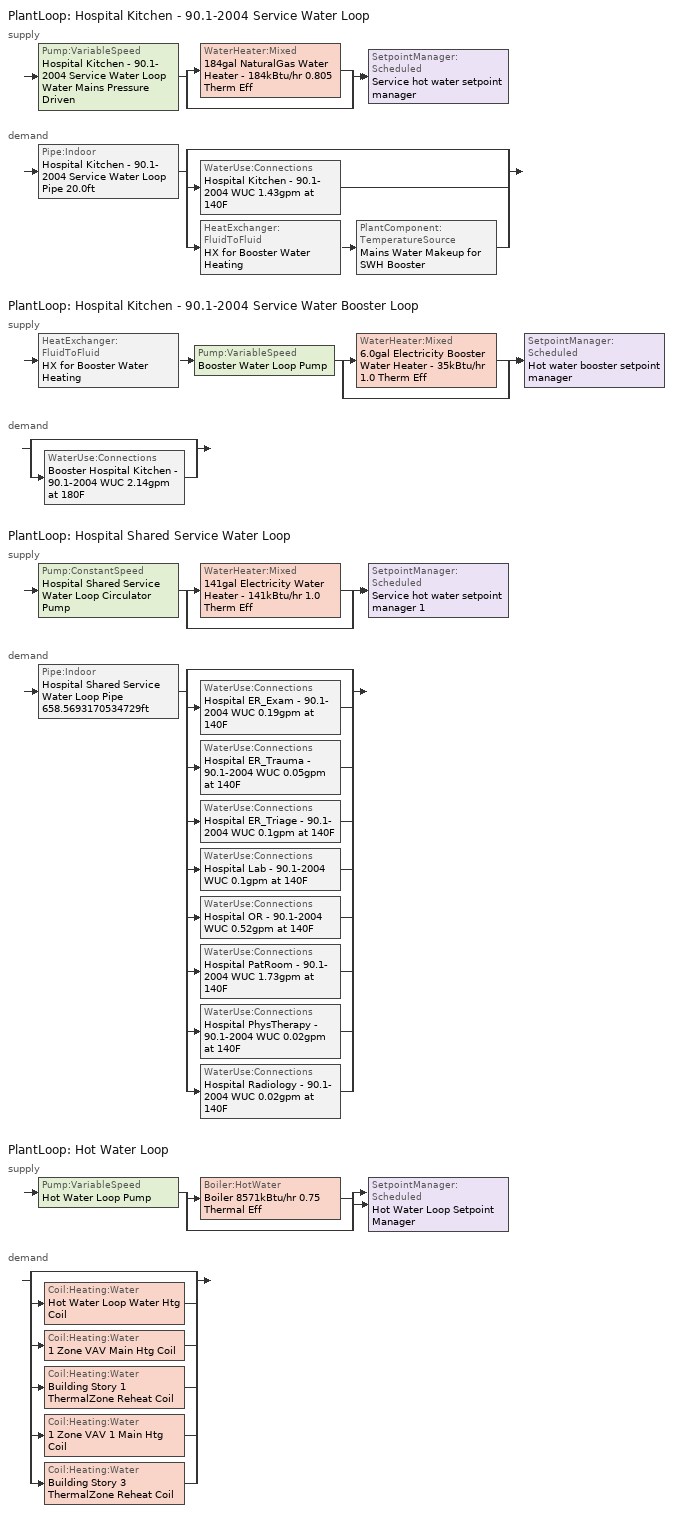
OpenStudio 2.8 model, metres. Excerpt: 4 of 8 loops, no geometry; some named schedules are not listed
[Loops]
PlantLoop 'Hospital Kitchen - 90.1-2004 Service Water Loop'
 supply: Pump:VariableSpeed 'Hospital Kitchen - 90.1-2004 Service Water Loop Water Mains Pressure Driven' > split
  | WaterHeater:Mixed '184gal NaturalGas Water Heater - 184kBtu/hr 0.805 Therm Eff'
  | bypass
  join > SetpointManager:Scheduled 'Service hot water setpoint manager'
 demand: Pipe:Indoor 'Hospital Kitchen - 90.1-2004 Service Water Loop Pipe 20.0ft' > split
  | bypass
  | WaterUse:Connections 'Hospital Kitchen - 90.1-2004 WUC 1.43gpm at 140F'
  | HeatExchanger:FluidToFluid 'HX for Booster Water Heating' > PlantComponent:TemperatureSource 'Mains Water Makeup for SWH Booster'
PlantLoop 'Hospital Kitchen - 90.1-2004 Service Water Booster Loop'
 supply: HeatExchanger:FluidToFluid 'HX for Booster Water Heating' > Pump:VariableSpeed 'Booster Water Loop Pump' > split
  | WaterHeater:Mixed '6.0gal Electricity Booster Water Heater - 35kBtu/hr 1.0 Therm Eff'
  | bypass
  join > SetpointManager:Scheduled 'Hot water booster setpoint manager'
 demand: split
  | bypass
  | WaterUse:Connections 'Booster Hospital Kitchen - 90.1-2004 WUC 2.14gpm at 180F'
PlantLoop 'Hospital Shared Service Water Loop'
 supply: Pump:ConstantSpeed 'Hospital Shared Service Water Loop Circulator Pump' > split
  | WaterHeater:Mixed '141gal Electricity Water Heater - 141kBtu/hr 1.0 Therm Eff'
  | bypass
  join > SetpointManager:Scheduled 'Service hot water setpoint manager 1'
 demand: Pipe:Indoor 'Hospital Shared Service Water Loop Pipe 658.5693170534729ft' > split
  | bypass
  | WaterUse:Connections 'Hospital ER_Exam - 90.1-2004 WUC 0.19gpm at 140F'
  | WaterUse:Connections 'Hospital ER_Trauma - 90.1-2004 WUC 0.05gpm at 140F'
  | WaterUse:Connections 'Hospital ER_Triage - 90.1-2004 WUC 0.1gpm at 140F'
  | WaterUse:Connections 'Hospital Lab - 90.1-2004 WUC 0.1gpm at 140F'
  | WaterUse:Connections 'Hospital OR - 90.1-2004 WUC 0.52gpm at 140F'
  | WaterUse:Connections 'Hospital PatRoom - 90.1-2004 WUC 1.73gpm at 140F'
  | WaterUse:Connections 'Hospital PhysTherapy - 90.1-2004 WUC 0.02gpm at 140F'
  | WaterUse:Connections 'Hospital Radiology - 90.1-2004 WUC 0.02gpm at 140F'
PlantLoop 'Hot Water Loop'
 supply: Pump:VariableSpeed 'Hot Water Loop Pump' > split
  | Boiler:HotWater 'Boiler 8571kBtu/hr 0.75 Thermal Eff'
  | bypass
  join > SetpointManager:Scheduled 'Hot Water Loop Setpoint Manager'
 demand: split
  | bypass
  | Coil:Heating:Water 'Hot Water Loop Water Htg Coil'
  | Coil:Heating:Water '1 Zone VAV Main Htg Coil'
  | Coil:Heating:Water 'Building Story 1 ThermalZone Reheat Coil'
  | Coil:Heating:Water '1 Zone VAV 1 Main Htg Coil'
  | Coil:Heating:Water 'Building Story 3 ThermalZone Reheat Coil'
[Construction]
Uninsulated copper pipe 0.75in type L: Copper pipe 0.75in type L
Uninsulated copper pipe 0.75in type L 1: Copper pipe 0.75in type L 1
[Material] Roughness=Smooth; Thickness {m}=0.001143; Conductivity {W/m-K}=386; Density {kg/m3}=8906.27; Specific Heat {J/kg-K}=385.1856; Thermal Absorptance=0.9; Solar Absorptance=0.7; Visible Absorptance=0.7
Copper pipe 0.75in type L; Copper pipe 0.75in type L 1
[WaterUse:Connections]
Name | Water Use Equipment Name 1
Hospital ER_Exam - 90.1-2004 WUC 0.19gpm at 140F | Hospital ER_Exam - 90.1-2004 Service Water Use 0.19gpm at 140F
Hospital ER_Trauma - 90.1-2004 WUC 0.05gpm at 140F | Hospital ER_Trauma - 90.1-2004 Service Water Use 0.05gpm at 140F
Hospital ER_Triage - 90.1-2004 WUC 0.1gpm at 140F | Hospital ER_Triage - 90.1-2004 Service Water Use 0.1gpm at 140F
Booster Hospital Kitchen - 90.1-2004 WUC 2.14gpm at 180F | Booster Hospital Kitchen - 90.1-2004 Service Water Use 2.14gpm at 180F
Hospital Kitchen - 90.1-2004 WUC 1.43gpm at 140F | Hospital Kitchen - 90.1-2004 Service Water Use 1.43gpm at 140F
Hospital Lab - 90.1-2004 WUC 0.1gpm at 140F | Hospital Lab - 90.1-2004 Service Water Use 0.1gpm at 140F
Hospital OR - 90.1-2004 WUC 0.52gpm at 140F | Hospital OR - 90.1-2004 Service Water Use 0.52gpm at 140F
Hospital PatRoom - 90.1-2004 WUC 1.73gpm at 140F | Hospital PatRoom - 90.1-2004 Service Water Use 1.73gpm at 140F
Hospital PhysTherapy - 90.1-2004 WUC 0.02gpm at 140F | Hospital PhysTherapy - 90.1-2004 Service Water Use 0.02gpm at 140F
Hospital Radiology - 90.1-2004 WUC 0.02gpm at 140F | Hospital Radiology - 90.1-2004 Service Water Use 0.02gpm at 140F
[WaterUse:Equipment:Definition] Sensible Fraction Schedule=Fraction Sensible - 0.2; Latent Fraction Schedule=Fraction Latent - 0.05
Name | Peak Flow Rate {m3/s} | Target Temperature Schedule
Hospital ER_Exam - 90.1-2004 Service Water Use Def 0.19gpm | 1.19498e-05 | Mixed Water At Faucet Temp - 140F
Hospital ER_Trauma - 90.1-2004 Service Water Use Def 0.05gpm | 3.01763e-06 | Mixed Water At Faucet Temp - 140F 1
Hospital ER_Triage - 90.1-2004 Service Water Use Def 0.1gpm | 6.03526e-06 | Mixed Water At Faucet Temp - 140F 2
Booster Hospital Kitchen - 90.1-2004 Service Water Use Def 2.14gpm | 0.000134924 | Mixed Water At Faucet Temp - 180F
Hospital Kitchen - 90.1-2004 Service Water Use Def 1.43gpm | 8.99495e-05 | Mixed Water At Faucet Temp - 140F 3
Hospital Lab - 90.1-2004 Service Water Use Def 0.1gpm | 5.99714e-06 | Mixed Water At Faucet Temp - 140F 4
Hospital OR - 90.1-2004 Service Water Use Def 0.52gpm | 3.29525e-05 | Mixed Water At Faucet Temp - 140F 5
Hospital PatRoom - 90.1-2004 Service Water Use Def 1.73gpm | 0.000109281 | Mixed Water At Faucet Temp - 140F 6
Hospital PhysTherapy - 90.1-2004 Service Water Use Def 0.02gpm | 1.48824e-06 | Mixed Water At Faucet Temp - 140F 7
Hospital Radiology - 90.1-2004 Service Water Use Def 0.02gpm | 1.49674e-06 | Mixed Water At Faucet Temp - 140F 8
[WaterUse:Equipment]
Name | Water Use Equipment Definition | Flow Rate Fraction Schedule
Hospital ER_Exam - 90.1-2004 Service Water Use 0.19gpm at 140F | Hospital ER_Exam - 90.1-2004 Service Water Use Def 0.19gpm | Hospital BLDG_SWH_EXTD_SCH
Hospital ER_Trauma - 90.1-2004 Service Water Use 0.05gpm at 140F | Hospital ER_Trauma - 90.1-2004 Service Water Use Def 0.05gpm | Hospital BLDG_SWH_EXTD_SCH
Hospital ER_Triage - 90.1-2004 Service Water Use 0.1gpm at 140F | Hospital ER_Triage - 90.1-2004 Service Water Use Def 0.1gpm | Hospital BLDG_SWH_EXTD_SCH
Booster Hospital Kitchen - 90.1-2004 Service Water Use 2.14gpm at 180F | Booster Hospital Kitchen - 90.1-2004 Service Water Use Def 2.14gpm | Hospital BLDG_SWH_EXTD_SCH
Hospital Kitchen - 90.1-2004 Service Water Use 1.43gpm at 140F | Hospital Kitchen - 90.1-2004 Service Water Use Def 1.43gpm | Hospital BLDG_SWH_EXTD_SCH
Hospital Lab - 90.1-2004 Service Water Use 0.1gpm at 140F | Hospital Lab - 90.1-2004 Service Water Use Def 0.1gpm | Hospital BLDG_SWH_SCH
Hospital OR - 90.1-2004 Service Water Use 0.52gpm at 140F | Hospital OR - 90.1-2004 Service Water Use Def 0.52gpm | Hospital BLDG_SWH_SCH
Hospital PatRoom - 90.1-2004 Service Water Use 1.73gpm at 140F | Hospital PatRoom - 90.1-2004 Service Water Use Def 1.73gpm | Hospital BLDG_SWH_EXTD_SCH
Hospital PhysTherapy - 90.1-2004 Service Water Use 0.02gpm at 140F | Hospital PhysTherapy - 90.1-2004 Service Water Use Def 0.02gpm | Hospital BLDG_SWH_SCH
Hospital Radiology - 90.1-2004 Service Water Use 0.02gpm at 140F | Hospital Radiology - 90.1-2004 Service Water Use Def 0.02gpm | Hospital BLDG_SWH_EXTD_SCH
[PlantLoop] Glycol Concentration=0; Plant Loop Volume {m3}=Autocalculate; Load Distribution Scheme=Optimal
Hospital Kitchen - 90.1-2004 Service Water Loop; Hospital Shared Service Water Loop: Maximum Loop Temperature {C}=60; Minimum Loop Temperature {C}=10
Hospital Kitchen - 90.1-2004 Service Water Booster Loop: 
Hot Water Loop: Minimum Loop Temperature {C}=10; Fluid Type=Water
[Sizing:Plant] Loop Type=Heating; Sizing Option=NonCoincident; Zone Timesteps in Averaging Window=1; Coincident Sizing Factor Mode=None
Name | Design Loop Exit Temperature {C} | Loop Design Temperature Difference {deltaC}
Hospital Kitchen - 90.1-2004 Service Water Loop; Hospital Shared Service Water Loop | 60 | 5
Hospital Kitchen - 90.1-2004 Service Water Booster Loop | 82.2222 | 5
Hot Water Loop | 82.2222 | 11.1111
[SetpointManager:Scheduled] Control Variable=Temperature
Name | Schedule | Setpoint Node or NodeList
Service hot water setpoint manager | Service Water Loop Temp - 140F | Hospital Kitchen - 90.1-2004 Service Water Loop Supply Outlet Node
Hot water booster setpoint manager | Service Water Booster Temp - 180.00000000000006F | Hospital Kitchen - 90.1-2004 Service Water Booster Loop Supply Outlet Node
Service hot water setpoint manager 1 | Service Water Loop Temp - 140F 1 | Hospital Shared Service Water Loop Supply Outlet Node
Hot Water Loop Setpoint Manager | Hot Water Loop Temp - 180F | Hot Water Loop Supply Outlet Node
[Pump:VariableSpeed] Skin Loss Radiative Fraction=0.5; Design Power Sizing Method=PowerPerFlowPerPressure; Design Electric Power per Unit Flow Rate {W/(m3/s)}=348701.1; Design Shaft Power per Unit Flow Rate per Unit Head {W-s/m3-Pa}=1.28205; Design Minimum Flow Rate Fraction=0
Name | Rated Pump Head {Pa} | Motor Efficiency | Pump Control Type | Rated Power Consumption {W} | Minimum Flow Rate {m3/s}
Hospital Kitchen - 90.1-2004 Service Water Loop Water Mains Pressure Driven | 0.001 | 0.825 | Continuous
Booster Water Loop Pump | 0 | 1 | Continuous | 0 | 0
Hot Water Loop Pump | 179344 | 0.91 | Intermittent
[WaterHeater:Mixed] Deadband Temperature Difference {deltaC}=2; Heater Control Type=Cycle; Off Cycle Parasitic Fuel Consumption Rate {W}=0; Off Cycle Parasitic Heat Fraction to Tank=0; On Cycle Parasitic Fuel Consumption Rate {W}=0; On Cycle Parasitic Heat Fraction to Tank=0; Ambient Temperature Indicator=Schedule; Use Side Effectiveness=1; Source Side Effectiveness=1; Use Side Design Flow Rate {m3/s}=autosize; Source Side Design Flow Rate {m3/s}=autosize; Indirect Water Heating Recovery Time {hr}=1.5; Source Side Flow Control Mode=IndirectHeatPrimarySetpoint
Name | Tank Volume {m3} | Setpoint Temperature Schedule | Maximum Temperature Limit {C} | Heater Maximum Capacity {W} | Heater Fuel Type | Heater Thermal Efficiency | Off Cycle Parasitic Fuel Type | On Cycle Parasitic Fuel Type | Ambient Temperature Schedule | Off Cycle Loss Coefficient to Ambient Temperature {W/K} | On Cycle Loss Coefficient to Ambient Temperature {W/K}
184gal NaturalGas Water Heater - 184kBtu/hr 0.805 Therm Eff | 0.697019 | Service Water Loop Temp - 140F | 60 | 53964 | NaturalGas | 0.805419 | NaturalGas | NaturalGas | Water Heater Ambient Temp Schedule - 71.6f | 9.39882 | 9.39882
6.0gal Electricity Booster Water Heater - 35kBtu/hr 1.0 Therm Eff | 0.0227125 | Service Water Booster Temp - 180.00000000000006F | 82.2222 | 10361.1 | Electricity | 1 | Electricity | Electricity | Water Heater Ambient Temp Schedule - 71.6 | 2.26162 | 2.26162
141gal Electricity Water Heater - 141kBtu/hr 1.0 Therm Eff | 0.533809 | Service Water Loop Temp - 140F 1 | 60 | 41328.1 | Electricity | 1 | Electricity | Electricity | Water Heater Ambient Temp Schedule - 71.6f 1 | 3.28294 | 3.28294
[Pipe:Indoor] Environment Type=Schedule; Pipe Inside Diameter {m}=0.019939
Name | Construction | Ambient Temperature Schedule | Ambient Air Velocity Schedule | Pipe Length {m}
Hospital Kitchen - 90.1-2004 Service Water Loop Pipe 20.0ft | Uninsulated copper pipe 0.75in type L | Hospital Kitchen - 90.1-2004 Service Water Loop Piping Air Temp - 70F | Hospital Kitchen - 90.1-2004 Service Water Loop Piping Air Velocity - 0.67mph | 6.096
Hospital Shared Service Water Loop Pipe 658.5693170534729ft | Uninsulated copper pipe 0.75in type L 1 | Hospital Shared Service Water Loop Piping Air Temp - 70F | Hospital Shared Service Water Loop Piping Air Velocity - 0.67mph | 200.732
[HeatExchanger:FluidToFluid]
HX for Booster Water Heating: Loop Demand Side Design Flow Rate {m3/s}=autosize; Loop Supply Side Design Flow Rate {m3/s}=autosize; Heat Exchange Model Type=Ideal; Heat Exchanger U-Factor Times Area Value {W/K}=autosize; Control Type=UncontrolledOn; Minimum Temperature Difference to Activate Heat Exchanger {deltaC}=0.01; Heat Transfer Metering End Use Type=LoopToLoop; Component Override Cooling Control Temperature Mode=Loop; Sizing Factor=1; Operation Minimum Temperature Limit {C}=0; Operation Maximum Temperature Limit {C}=100
[PlantComponent:TemperatureSource]
Mains Water Makeup for SWH Booster: Design Volume Flow Rate {m3/s}=autosize; Temperature Specification Type=Scheduled; Source Temperature {C}=8; Source Temperature Schedule=Mains Water Temperature
[Pump:ConstantSpeed]
Hospital Shared Service Water Loop Circulator Pump: Rated Flow Rate {m3/s}=autosize; Rated Pump Head {Pa}=29890.7; Rated Power Consumption {W}=autosize; Motor Efficiency=0.825; Fraction of Motor Inefficiencies to Fluid Stream=0; Pump Control Type=Intermittent; Design Power Sizing Method=PowerPerFlowPerPressure; Design Electric Power per Unit Flow Rate {W/(m3/s)}=348701.1; Design Shaft Power per Unit Flow Rate per Unit Head {W-s/m3-Pa}=1.28205
[Sizing:Zone]
Building Story 2 ThermalZone: Zone Cooling Design Supply Air Temperature Input Method=SupplyAirTemperature; Zone Cooling Design Supply Air Temperature {C}=13.8889; Zone Cooling Design Supply Air Temperature Difference {deltaC}=11.11; Zone Heating Design Supply Air Temperature Input Method=SupplyAirTemperature; Zone Heating Design Supply Air Temperature {C}=50; Zone Heating Design Supply Air Temperature Difference {deltaC}=11.11; Zone Cooling Design Supply Air Humidity Ratio {kg-H2O/kg-air}=0.008; Zone Heating Design Supply Air Humidity Ratio {kg-H2O/kg-air}=0.008; Cooling Design Air Flow Method=DesignDay; Heating Design Air Flow Method=DesignDay; Account for Dedicated Outdoor Air System=No; Dedicated Outdoor Air System Control Strategy=NeutralSupplyAir; Dedicated Outdoor Air Low Setpoint Temperature for Design {C}=autosize; Dedicated Outdoor Air High Setpoint Temperature for Design {C}=autosize
[Zone equipment]
Building Story 2 ThermalZone: Building Story 2 ThermalZone PTAC
[Boiler:HotWater]
Boiler 8571kBtu/hr 0.75 Thermal Eff: Fuel Type=NaturalGas; Nominal Thermal Efficiency=0.75; Efficiency Curve Temperature Evaluation Variable=LeavingBoiler; Normalized Boiler Efficiency Curve=Boiler with No Minimum Turndown; Design Water Outlet Temperature {C}=82.2222; Minimum Part Load Ratio=0; Maximum Part Load Ratio=1.2; Optimum Part Load Ratio=1; Water Outlet Upper Temperature Limit {C}=95; Boiler Flow Mode=LeavingSetpointModulated; Parasitic Electric Load {W}=0; Sizing Factor=1
[Fan:ConstantVolume]
Building Story 2 ThermalZone PTAC Fan: Availability Schedule=Always On Discrete; Fan Total Efficiency=0.1595; Pressure Rise {Pa}=331.288; Maximum Flow Rate {m3/s}=AutoSize; Motor Efficiency=0.29; Motor In Airstream Fraction=1
[Coil:Heating:Water] Availability Schedule=Always On Discrete; Rated Inlet Water Temperature {C}=82.2222; Rated Outlet Water Temperature {C}=71.1111
Name | Rated Inlet Air Temperature {C} | Rated Outlet Air Temperature {C}
Hot Water Loop Water Htg Coil | 16.6 | 32.2
1 Zone VAV Main Htg Coil; 1 Zone VAV 1 Main Htg Coil | 7.22222 | 12.7778
Building Story 1 ThermalZone Reheat Coil; Building Story 3 ThermalZone Reheat Coil | 12.7778 | 40
[Controller:WaterCoil] Action=Normal; Controller Convergence Tolerance {deltaC}=0.0001; Minimum Actuated Flow {m3/s}=0
Name | Water Coil
Hot Water Loop Water Htg Coil Controller | Hot Water Loop Water Htg Coil
1 Zone VAV Main Htg Coil Controller | 1 Zone VAV Main Htg Coil
Building Story 1 ThermalZone Reheat Coil Controller | Building Story 1 ThermalZone Reheat Coil
1 Zone VAV 1 Main Htg Coil Controller | 1 Zone VAV 1 Main Htg Coil
Building Story 3 ThermalZone Reheat Coil Controller | Building Story 3 ThermalZone Reheat Coil
[Coil:Cooling:DX:SingleSpeed]
Building Story 2 ThermalZone PTAC 1spd DX AC Clg Coil 1796kBtu/hr 9.3EER: Availability Schedule=Always On Discrete; Rated Total Cooling Capacity {W}=autosize; Rated Sensible Heat Ratio=autosize; Rated COP {W/W}=3.23448; Rated Air Flow Rate {m3/s}=autosize; Rated Evaporator Fan Power Per Volume Flow Rate {W/(m3/s)}=773.3; Total Cooling Capacity Function of Temperature Curve=PSZ-Fine Storage DX Coil Cap-FT; Total Cooling Capacity Function of Flow Fraction Curve=DX Coil Cap-FF; Energy Input Ratio Function of Temperature Curve=PSZ-AC DX Coil EIR-FT; Energy Input Ratio Function of Flow Fraction Curve=Split DX Coil EIR-FF; Part Load Fraction Correlation Curve=HPACCOOLPLFFPLR; Condenser Type=AirCooled; Evaporative Condenser Effectiveness=0; Evaporative Condenser Air Flow Rate {m3/s}=Autosize; Evaporative Condenser Pump Rated Power Consumption {W}=Autosize; Crankcase Heater Capacity {W}=0; Maximum Outdoor Dry-Bulb Temperature for Crankcase Heater Operation {C}=0; Basin Heater Capacity {W/K}=0; Basin Heater Setpoint Temperature {C}=10
[ZoneHVAC:PackagedTerminalAirConditioner]
Building Story 2 ThermalZone PTAC: Availability Schedule=Always On Discrete; Supply Air Flow Rate During Cooling Operation {m3/s}=Autosize; Supply Air Flow Rate During Heating Operation {m3/s}=Autosize; Supply Air Flow Rate When No Cooling or Heating is Needed {m3/s}=Autosize; Outdoor Air Flow Rate During Cooling Operation {m3/s}=Autosize; Outdoor Air Flow Rate During Heating Operation {m3/s}=Autosize; Outdoor Air Flow Rate When No Cooling or Heating is Needed {m3/s}=Autosize; Supply Air Fan=Building Story 2 ThermalZone PTAC Fan; Heating Coil=Hot Water Loop Water Htg Coil; Cooling Coil=Building Story 2 ThermalZone PTAC 1spd DX AC Clg Coil 1796kBtu/hr 9.3EER; Fan Placement=DrawThrough; Supply Air Fan Operating Mode Schedule=Always On Discrete
[Schedule:Ruleset]
Hospital BLDG_SWH_EXTD_SCH: Default Day Schedule=Hospital BLDG_SWH_EXTD_SCH Default; Summer Design Day Schedule=Hospital BLDG_SWH_EXTD_SCH Summer Design Day; Winter Design Day Schedule=Hospital BLDG_SWH_EXTD_SCH Winter Design Day
Fraction Sensible - 0.2: Default Day Schedule=Fraction Sensible - 0.2 Default
Fraction Latent - 0.05: Default Day Schedule=Fraction Latent - 0.05 Default
Mixed Water At Faucet Temp - 140F: Default Day Schedule=Mixed Water At Faucet Temp - 140F Default
Mixed Water At Faucet Temp - 140F 1: Default Day Schedule=Mixed Water At Faucet Temp - 140F Default 1
Mixed Water At Faucet Temp - 140F 2: Default Day Schedule=Mixed Water At Faucet Temp - 140F Default 2
Mixed Water At Faucet Temp - 180F: Default Day Schedule=Mixed Water At Faucet Temp - 180F Default
Mixed Water At Faucet Temp - 140F 3: Default Day Schedule=Mixed Water At Faucet Temp - 140F Default 3
Service Water Loop Temp - 140F: Default Day Schedule=Service Water Loop Temp - 140F Default
Water Heater Ambient Temp Schedule - 71.6f: Default Day Schedule=Water Heater Ambient Temp Schedule - 71.6f Default
Hospital Kitchen - 90.1-2004 Service Water Loop Piping Air Temp - 70F: Default Day Schedule=Hospital Kitchen - 90.1-2004 Service Water Loop Piping Air Temp - 70F Default
Hospital Kitchen - 90.1-2004 Service Water Loop Piping Air Velocity - 0.67mph: Default Day Schedule=Hospital Kitchen - 90.1-2004 Service Water Loop Piping Air Velocity - 0.67mph Default
Service Water Booster Temp - 180.00000000000006F: Default Day Schedule=Service Water Booster Temp - 180.00000000000006F Default
Water Heater Ambient Temp Schedule - 71.6: Default Day Schedule=Water Heater Ambient Temp Schedule - 71.6 Default
Hospital BLDG_SWH_SCH: Default Day Schedule=Hospital BLDG_SWH_SCH Default; Summer Design Day Schedule=Hospital BLDG_SWH_SCH Summer Design Day; Winter Design Day Schedule=Hospital BLDG_SWH_SCH Winter Design Day
Mixed Water At Faucet Temp - 140F 4: Default Day Schedule=Mixed Water At Faucet Temp - 140F Default 4
Mixed Water At Faucet Temp - 140F 5: Default Day Schedule=Mixed Water At Faucet Temp - 140F Default 5
Mixed Water At Faucet Temp - 140F 6: Default Day Schedule=Mixed Water At Faucet Temp - 140F Default 6
Mixed Water At Faucet Temp - 140F 7: Default Day Schedule=Mixed Water At Faucet Temp - 140F Default 7
Mixed Water At Faucet Temp - 140F 8: Default Day Schedule=Mixed Water At Faucet Temp - 140F Default 8
Service Water Loop Temp - 140F 1: Default Day Schedule=Service Water Loop Temp - 140F Default 1
Water Heater Ambient Temp Schedule - 71.6f 1: Default Day Schedule=Water Heater Ambient Temp Schedule - 71.6f Default 1
Hospital Shared Service Water Loop Piping Air Temp - 70F: Default Day Schedule=Hospital Shared Service Water Loop Piping Air Temp - 70F Default
Hospital Shared Service Water Loop Piping Air Velocity - 0.67mph: Default Day Schedule=Hospital Shared Service Water Loop Piping Air Velocity - 0.67mph Default
Hot Water Loop Temp - 180F: Default Day Schedule=Hot Water Loop Temp - 180F Default
[Schedule:Day]
Hospital BLDG_SWH_EXTD_SCH Default; Hospital BLDG_SWH_EXTD_SCH Winter Design Day: 8, 0, 0.3, 9, 0, 0.4, 10, 0, 0.5, 17, 0, 0.6, 18, 0, 0.5, 24, 0, 0.3
Hospital BLDG_SWH_EXTD_SCH Summer Design Day: 7, 0, 0.3, 8, 0, 0.5, 9, 0, 0.58, 10, 0, 0.66, 11, 0, 0.78, 12, 0, 0.82, 13, 0, 0.71, 14, 0, 0.82, 15, 0, 0.78, 16, 0, 0.74, 17, 0, 0.63, 18, 0, 0.41, 21, 0, 0.35, 24, 0, 0.3
Service Water Loop Temp - 140F Default; Service Water Loop Temp - 140F Default 1: 24, 0, 60
Water Heater Ambient Temp Schedule - 71.6f Default: 24, 0, 22
Service Water Booster Temp - 180.00000000000006F Default; Hot Water Loop Temp - 180F Default: 24, 0, 82.2222
Hospital BLDG_SWH_SCH Default: 8, 0, 0, 16, 0, 0.01, 24, 0, 0
Hospital BLDG_SWH_SCH Summer Design Day: 7, 0, 0, 8, 0, 0.17, 9, 0, 0.58, 10, 0, 0.66, 11, 0, 0.78, 12, 0, 0.82, 13, 0, 0.71, 14, 0, 0.82, 15, 0, 0.78, 16, 0, 0.74, 17, 0, 0.63, 18, 0, 0.41, 21, 0, 0.18, 22, 0, 0.1, 24, 0, 0
Hospital BLDG_SWH_SCH Winter Design Day: 7, 0, 0, 8, 0, 0.01, 9, 0, 0.2, 10, 0, 0.28, 12, 0, 0.3, 14, 0, 0.24, 17, 0, 0.23, 19, 0, 0.1, 24, 0, 0
[Schedule:Rule] Date Specification Type=DateRange; Start Month=1; Start Day=1; End Month=12; End Day=31
Name | Schedule Ruleset | Rule Order | Day Schedule | Apply Saturday | Apply Monday | Apply Tuesday | Apply Wednesday | Apply Thursday | Apply Friday
Schedule Rule 27 | Hospital BLDG_SWH_EXTD_SCH | 1 | Hospital BLDG_SWH_EXTD_SCH Default|WntrDsn|Sat Day | Yes
Schedule Rule 28 | Hospital BLDG_SWH_EXTD_SCH | 0 | Hospital BLDG_SWH_EXTD_SCH SmrDsn|Wkdy Day |  | Yes | Yes | Yes | Yes | Yes
Schedule Rule 29 | Hospital BLDG_SWH_SCH | 1 | Hospital BLDG_SWH_SCH SmrDsn|Wkdy Day |  | Yes | Yes | Yes | Yes | Yes
Schedule Rule 30 | Hospital BLDG_SWH_SCH | 0 | Hospital BLDG_SWH_SCH WntrDsn|Sat Day | Yes
[Schedule:Constant]
Name | Value
Always On Discrete | 1
Mains Water Temperature | 10
[Curve:Biquadratic] Minimum Value of x=12.77778; Maximum Value of x=23.88889; Minimum Value of y=23.88889; Maximum Value of y=46.11111
Name | Coefficient1 Constant | Coefficient2 x | Coefficient3 x**2 | Coefficient4 y | Coefficient5 y**2 | Coefficient6 x*y
PSZ-Fine Storage DX Coil Cap-FT | 0.942588 | 0.00954335 | 0.00068377 | -0.0110427 | 5.249e-06 | -9.72e-06
PSZ-AC DX Coil EIR-FT | 0.342414 | 0.034885 | -0.0006237 | 0.00497722 | 0.000437951 | -0.000728028
[Curve:Quadratic]
Name | Coefficient1 Constant | Coefficient2 x | Coefficient3 x**2 | Minimum Value of x | Maximum Value of x
DX Coil Cap-FF | 0.8 | 0.2 | 0 | 0.5 | 1.5
Split DX Coil EIR-FF | 1.1552 | -0.1808 | 0.0256 | 0.5 | 1.5
HPACCOOLPLFFPLR | 0.85 | 0.15 | 0 | 0 | 1
[Curve:Cubic]
Boiler with No Minimum Turndown: Coefficient1 Constant=0.7463; Coefficient2 x=1.3196; Coefficient3 x**2=-2.2154; Coefficient4 x**3=1.1674; Minimum Value of x=0; Maximum Value of x=1.3
